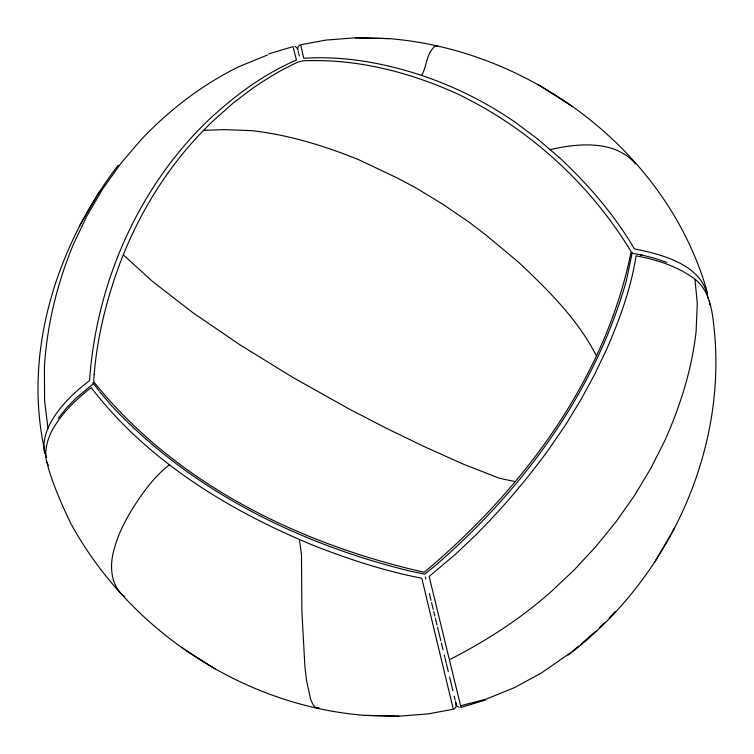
<?xml version="1.0" encoding="UTF-8"?>
<svg xmlns="http://www.w3.org/2000/svg" width="754" height="754" viewBox="0 0 754 754"><rect width="100%" height="100%" fill="white"/><g stroke="black" fill="none" stroke-linecap="round" stroke-linejoin="round"><path stroke-width="1.13" d="M632.276 252.354L626.348 280.639M626.197 281.223C594.548 392.721 522.805 489.6 436.085 564.934L424.7 574.152L410.355 571.164C298.763 543.851 190.705 490.402 111.583 405.727M421.561 75.56C427.018 66.229 426.161 53.496 435.03 46.258L437.999 46.173M118.152 165.23C55.947 246.803 21.074 355.897 46.277 457.405M568.13 655.094C667.469 579.807 727.648 451.816 713.953 326.944C712.049 308.15 708.694 287.067 691.022 276.416C674.632 265.333 655.386 259.385 636.056 255.86C631.089 288.245 619.684 319.262 606.706 349.206L594.906 373.861L581.296 399.054L565.934 424.323L548.931 449.196C526.16 480.458 501.014 509.977 473.521 537.178L455.359 554.369L429.139 576.471L460.996 707.384L485.425 700.051M79.613 225.682L99.632 191.28M654.368 562.72L674.387 528.318M58.256 418.281L66.286 408.244M615.283 611.532L609.232 617.978M66.804 407.612L75.9 398.225L93.647 383.484M595.858 631.089L580.391 644.679M599.694 627.319L604.312 622.785M578.77 646.008L572.145 651.437M570.458 652.813L541.259 673.096L514.662 687.525M169.659 464.624C154.711 475.925 143.571 491.523 133.477 507.178C125.682 519.666 118.708 532.889 114.749 547.131C109.405 563.587 109.65 584.991 124.438 596.499M299.772 45.051L297.905 47.134L297.858 49.406M454.228 708.949L456.095 706.866L455.821 702.794L456.83 705.801L459.101 707.441M449.478 659.684C486.085 641.06 520.788 618.666 551.551 591.296L574.171 569.949L595.971 546.443L616.178 521.57L634.491 495.519L650.683 468.583L664.632 441.024C680.278 406.142 691.908 369.328 696.13 331.223L697.28 303.221L694.971 279.791M514.077 687.771L486.566 698.967L460.628 705.782M267.434 55.033L239.338 66.475C202.487 84.382 169.744 109.688 141.498 139.226L121.064 163.137L102.685 188.943L86.625 216.426L72.978 245.238C57.097 284.098 46.861 325.247 44.429 367.226L44.59 400.666L47.983 428.536M268.575 53.949L293.004 46.616L296.445 60.075C263.693 74.071 234.739 95.664 208.773 119.801C137.991 187.586 96.305 283.381 89.528 380.695C73.779 392.485 59.283 406.594 49.839 424.021C45.419 433.126 42.507 443.352 44.646 453.493M550.1 149.669C577.809 143.137 615.217 139.773 635.584 163.938M707.563 293.118C668.43 152.968 532.201 50.028 388.866 38.605L355.275 37.804L325.766 40.113L300.686 44.75L303.787 58.303C340.403 55.834 377.245 61.856 412.24 72.422C448.46 83.505 482.862 100.141 514.143 121.488L538.196 139.424L560.618 158.717C588.949 185.39 614.708 215.192 634.368 248.877C662.464 254.475 703.237 264.927 707.987 298.396M398.725 716.196L428.234 713.887L453.314 709.25L421.806 578.252C384.012 570.919 347.292 558.808 311.553 544.652L308.282 543.238C225.823 508.714 146.276 459.356 91.215 387.669C75.636 399.639 61.244 413.72 51.734 431.071C47.21 440.298 44.439 450.609 46.437 460.882C51.969 482.654 61.14 503.088 70.716 523.333C129.236 630.41 243.156 705.942 365.134 715.395L398.725 716.196L365.134 715.395M318.97 707.742L316.001 707.827L313.249 705.113L310.686 699.599L306.473 680.221L304.918 666.96L301.902 611.824L301.468 554.501L299.423 539.43M203.929 130.319L224.664 129.631L251.553 130.63C288.848 134.843 324.955 145.918 359.583 160.112L397.056 177.869L415.407 187.614L442.721 204.174L469.299 222.317L485.67 234.814L518.432 262.119C547.922 289.96 577.771 319.187 596.301 355.737M388.866 38.605L355.275 37.804M631.984 253.25L641.786 255.012M515.086 481.58L499.648 478.328L462.739 463.927L424.445 446.688L386.34 428.253L348.904 408.866L292.891 377.452L240.243 345.021L193.052 312.816L152.421 281.374L123.477 254.984M642.248 255.106L654.51 258.236L666.885 262.439M294.899 46.559L296.567 47.455L297.651 49.462M538.799 85.032L572.333 106.474M181.667 647.526L215.201 668.968M99.773 391.873L111.177 405.275M92.978 382.825L99.01 390.864M46.437 460.882L48.463 465.765M298.094 50.82L298.509 52.563M298.782 53.694L299.329 55.956M425.36 576.885L425.887 579.072M429.394 593.577L431.034 600.363M431.58 602.597L433.201 609.317M433.748 611.551L434.832 616.037M435.369 618.271L437 625M437.537 627.234L440.807 640.759M441.363 643.03L443.003 649.835M444.257 655.009L444.756 657.073M445.011 658.11L446.264 663.284M446.509 664.321L448.3 671.71M449.572 676.988L452.881 690.655M454.191 696.055L455.171 700.127M455.491 701.456L455.906 703.18M709.354 300.507L709.693 304.72M94.165 374.427L93.656 381.694C175.032 483.484 299.018 543.983 424.238 572.267C522.55 489.808 605.434 379.413 631.155 251.657C590.919 185.427 531.579 130.536 462.079 96.192L459.045 94.608C411.552 72.865 359.507 59.057 307.001 60.725C299.79 60.075 293.626 64.279 287.387 67.266C275.483 73.185 264.39 80.49 253.297 87.794L233.184 103.025L212.571 121.403C170.357 161.808 138.689 212.364 118.548 267.086L118.246 267.84C105.994 302.222 97.143 337.99 94.165 374.427M641.4 255.041L640.759 255.267L641.4 255.041"/></g></svg>
